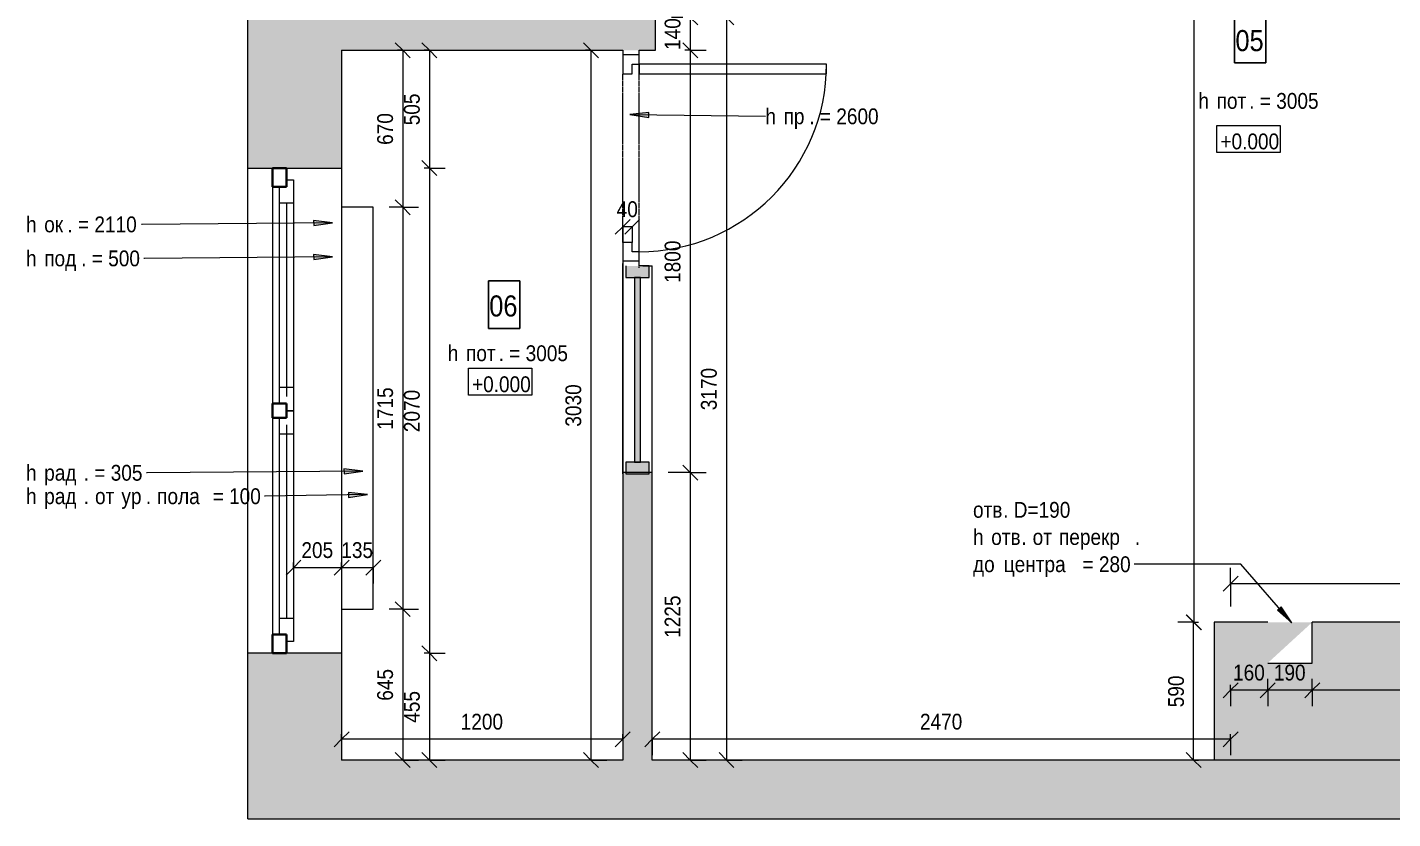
# Model space of a CAD drawing. Header units: millimetres. Extents: x 13896 to 30347, y -17371 to -9261.
# Drawn here: x 13896 to 19724, y -16510 to -13133 of the extents above; entities that cross this region are included whole.
import ezdxf

# ---------------------------------------------------------------- set-up
doc = ezdxf.new("R2010")
doc.units = ezdxf.units.MM
doc.linetypes.add('ADSK_Штрих_ш3 п1_5', pattern=[4.5, 3, -1.5])
for name, color, linetype, lineweight in [('_ Окна', 7, 'Continuous', 35), ('Аннотация', 7, 'Continuous', 9), ('Витраж', 7, 'Continuous', 20), ('Марки помещений', 7, 'Continuous', 18), ('Окна', 7, 'Continuous', 20), ('Панели витража', 7, 'Continuous', 20), ('Размеры', 7, 'Continuous', 9), ('Размеры-45', 7, 'Continuous', 9), ('Стены внутренние', 7, 'Continuous', 20), ('Узлы', 7, 'Continuous', 20)]:
    doc.layers.add(name, color=color, linetype=linetype, lineweight=lineweight)
doc.layers.add('Линии', color=94, linetype='Continuous', lineweight=9, true_color=0x00a600)
doc.styles.add('Century Gothic', font='GOTHIC.TTF', dxfattribs={"width": 0.9, "height": 67.5})
doc.styles.add('Century Gothic_1', font='GOTHIC.TTF', dxfattribs={"width": 0.9, "height": 90})
doc.dimstyles.new('GOT_1_5_округ_до_5', dxfattribs={"dimscale": 304.8, "dimtxt": 70.481358, "dimasz": 0.20876, "dimexe": 0.221457, "dimexo": 0.221457, "dimgap": 0.073819, "dimtad": 1, "dimdec": 0, "dimrnd": 5, "dimdsep": 46, "dimtxsty": 'Century Gothic', "dimblk1": 'OBLIQUE', "dimblk2": 'OBLIQUE', "dimsah": 1, "dimcen": 0.09, "dimazin": 0, "dimtfac": 1, "dimtdec": 4, "dimtix": 1, "dimtmove": 0, "dimatfit": 3, "dimfxl": 1, "dimtvp": 1, "dimtolj": 1, "dimtzin": 0, "dimarcsym": 2})

# ---------------------------------------------------------------- blocks, each defined once
blk = doc.blocks.new('Anschlag - Anschlag 24е-6168689-02_Обмерочный план')
at = {"layer": '_ Окна'}
for p, q in [((-1035, -95.6), (-1035, -35.6)), ((-1035, -35.6), (-955, -35.6)), ((-955, -35.6), (-955, -95.6)), ((-30, -35.6), (30, -35.6)), ((-30, -95.6), (-30, -35.6)), ((30, -35.6), (30, -95.6)), ((955, -95.6), (955, -35.6)), ((955, -35.6), (1035, -35.6)), ((1035, -35.6), (1035, -95.6)), ((-955, -95.6), (-1035, -95.6)), ((30, -95.6), (-30, -95.6)), ((1035, -95.6), (955, -95.6))]:
    blk.add_line(p, q, dxfattribs=at)
at = {"layer": '_ Окна', "lineweight": 9}
for p, q in [((-985, -5.6), (-885, -5.6)), ((-985, -35.6), (-985, -5.6)), ((-955, -35.6), (-985, -35.6)), ((-955, -65.6), (-955, -35.6)), ((-885, -5.6), (-885, -65.6)), ((-100, -5.6), (0, -5.6)), ((-100, -65.6), (-100, -5.6)), ((-30, -35.6), (-30, -65.6)), ((0, -35.6), (-30, -35.6)), ((0, -5.6), (100, -5.6)), ((0, -35.6), (0, -5.6)), ((0, -5.6), (0, -35.6)), ((30, -35.6), (0, -35.6)), ((30, -65.6), (30, -35.6)), ((100, -5.6), (100, -65.6)), ((885, -5.6), (985, -5.6)), ((885, -65.6), (885, -5.6)), ((955, -35.6), (955, -65.6)), ((985, -35.6), (955, -35.6)), ((985, -5.6), (985, -35.6)), ((-885, -65.6), (-955, -65.6)), ((-30, -65.6), (-100, -65.6)), ((100, -65.6), (30, -65.6)), ((955, -65.6), (885, -65.6))]:
    blk.add_line(p, q, dxfattribs=at)
at = {"layer": 'Окна', "lineweight": 9}
for p, q in [((-885, -5.6), (-100, -5.6)), ((100, -5.6), (885, -5.6)), ((-100, -65.6), (-885, -65.6)), ((885, -65.6), (100, -65.6))]:
    blk.add_line(p, q, dxfattribs=at)
at = {"layer": 'Окна'}
for p, q in [((-885, -35.6), (-60, -35.6)), ((60, -35.6), (885, -35.6)), ((-955, -95.6), (-30, -95.6)), ((30, -95.6), (955, -95.6))]:
    blk.add_line(p, q, dxfattribs=at)
blk = doc.blocks.new('Системная панель - ADSK_Cтеклопакет_25-5849865-02_Обмерочный план')
at = {"layer": 'Панели витража', "true_color": 0xc0c0c0}
blk.add_hatch(color=9, dxfattribs=at).paths.add_polyline_path([(394, -12.5), (394, 12.5), (-394, 12.5), (-394, -12.5)])
at = {"layer": 'Панели витража'}
for p, q in [((394, 12.5), (-394, 12.5)), ((-394, 12.5), (-394, -12.5)), ((394, -12.5), (394, 12.5)), ((-394, -12.5), (394, -12.5))]:
    blk.add_line(p, q, dxfattribs=at)
blk = doc.blocks.new('Прямоугольный импост - 50х100-5205200-02_Обмерочный план')
at = {"layer": 'Витраж', "true_color": 0xc0c0c0}
blk.add_hatch(color=9, dxfattribs=at).paths.add_polyline_path([(0, 50), (0, -50), (-50, -50), (-50, 50)])
at = {"layer": 'Витраж'}
for p, q in [((-50, 50), (0, 50)), ((-50, -50), (-50, 50)), ((0, 50), (0, -50)), ((0, -50), (-50, -50))]:
    blk.add_line(p, q, dxfattribs=at)
blk = doc.blocks.new('Прямоугольный импост - 50х100-5205208-02_Обмерочный план')
at = {"layer": 'Витраж', "true_color": 0xc0c0c0}
blk.add_hatch(color=9, dxfattribs=at).paths.add_polyline_path([(-50, -50), (0, -50), (0, 50), (-50, 50), (-50, -7)])
at = {"layer": 'Витраж'}
for p, q in [((0, 50), (-50, 50)), ((-50, 50), (-50, -50)), ((-50, -50), (0, -50)), ((0, -50), (0, -7))]:
    blk.add_line(p, q, dxfattribs=at)
blk = doc.blocks.new('Дверь_1Створка_ГОСТ23166-99 - Дверь балконная 3-5856516-02_Обмерочный план')
at = {"layer": 'Узлы'}
for p, q in [((-438.1, 545), (-438.1, -255)), ((-398.1, 545), (-438.1, 545)), ((-398.1, -255), (-398.1, 545)), ((-438.1, -255), (-498.1, -255)), ((-478.1, -255), (-478.1, -325)), ((-438.1, -285), (-438.1, -255)), ((-438.1, -255), (-398.1, -255)), ((-398.1, -285), (-438.1, -285)), ((-398.1, -325), (-398.1, -285)), ((361.9, -285), (321.9, -285)), ((321.9, -285), (321.9, -325)), ((421.9, -255), (361.9, -255)), ((361.9, -255), (361.9, -285)), ((401.9, -255), (401.9, -325)), ((-498.1, -325), (-398.1, -325)), ((321.9, -325), (421.9, -325))]:
    blk.add_line(p, q, dxfattribs=at)
blk.add_arc((-438.1, -255), 800, 360, 90, dxfattribs=at)
blk = doc.blocks.new('DIMBLOCK100-02_Обмерочный план')
at = {"layer": 'Размеры-45'}
for p, q in [((19032.5, -15507.3), (19032.5, -15439.8)), ((21088.8, -15507.3), (21088.8, -15484.8)), ((21088.8, -15507.3), (19032.5, -15507.3)), ((19032.5, -15507.3), (19032.5, -15604.6)), ((21088.8, -15507.3), (21088.8, -15574.8))]:
    blk.add_line(p, q, dxfattribs=at)
at = {"layer": 'Размеры-45', "lineweight": 18}
for p, q in [((19032.5, -15507.3), (19064.3, -15475.5)), ((21088.8, -15507.3), (21120.6, -15475.5)), ((19032.5, -15507.3), (19000.6, -15539.1)), ((21088.8, -15507.3), (21057, -15539.1))]:
    blk.add_line(p, q, dxfattribs=at)
at = {"layer": 'Размеры-45', "color": 0, "insert": (19968.9, -15398.3), "char_height": 67.5, "width": 220.17, "attachment_point": 1, "line_spacing_factor": 0.984502, "style": 'Century Gothic'}
blk.add_mtext('2055', dxfattribs=at)
blk = doc.blocks.new('_Oblique')
at = {"color": 0, "linetype": 'ByBlock', "lineweight": -2}
blk.add_line((-0.5, -0.5), (0.5, 0.5), dxfattribs=at)
blk = doc.blocks.new('DIMBLOCK101-02_Обмерочный план')
at = {"layer": 'Размеры-45'}
for p, q in [((18874.7, -15672.1), (18807.2, -15672.1)), ((18874.7, -16260.1), (18874.7, -15672.1)), ((18874.7, -15672.1), (18895, -15672.1)), ((18874.7, -16260.1), (18807.2, -16260.1)), ((18874.7, -16260.1), (18895, -16260.1))]:
    blk.add_line(p, q, dxfattribs=at)
at = {"layer": 'Размеры-45', "lineweight": 18}
for p, q in [((18874.7, -15672.1), (18842.9, -15640.3)), ((18874.7, -15672.1), (18906.5, -15704)), ((18874.7, -16260.1), (18842.9, -16228.3)), ((18874.7, -16260.1), (18906.5, -16292))]:
    blk.add_line(p, q, dxfattribs=at)
at = {"layer": 'Размеры-45', "color": 0, "insert": (18765.7, -16034.9), "char_height": 67.5, "width": 165.128, "attachment_point": 1, "rotation": 90, "line_spacing_factor": 0.984502, "style": 'Century Gothic'}
blk.add_mtext('590', dxfattribs=at)
blk = doc.blocks.new('DIMBLOCK102-02_Обмерочный план')
at = {"layer": 'Размеры-45', "lineweight": 18}
for p, q in [((16563.8, -16171.4), (16595.6, -16139.6)), ((19032.5, -16171.4), (19064.3, -16139.6)), ((16563.8, -16171.4), (16532, -16203.2)), ((19032.5, -16171.4), (19000.6, -16203.2))]:
    blk.add_line(p, q, dxfattribs=at)
at = {"layer": 'Размеры-45'}
for p, q in [((16563.8, -16171.4), (16563.8, -16148.9)), ((19032.5, -16171.4), (16563.8, -16171.4)), ((16563.8, -16171.4), (16563.8, -16238.9)), ((19032.5, -16171.4), (19032.5, -16148.9)), ((19032.5, -16171.4), (19032.5, -16238.9))]:
    blk.add_line(p, q, dxfattribs=at)
at = {"layer": 'Размеры-45', "color": 0, "insert": (17706.4, -16062.4), "char_height": 67.5, "width": 220.17, "attachment_point": 1, "line_spacing_factor": 0.984502, "style": 'Century Gothic'}
blk.add_mtext('2470', dxfattribs=at)
blk = doc.blocks.new('DIMBLOCK107-02_Обмерочный план')
at = {"layer": 'Размеры-45', "lineweight": 18}
for p, q in [((15237.8, -16171.4), (15269.6, -16139.6)), ((16437.8, -16171.4), (16469.6, -16139.6)), ((15237.8, -16171.4), (15206, -16203.2)), ((16437.8, -16171.4), (16406, -16203.2))]:
    blk.add_line(p, q, dxfattribs=at)
at = {"layer": 'Размеры-45'}
for p, q in [((15237.8, -16171.4), (15237.8, -16148.9)), ((16437.8, -16171.4), (15237.8, -16171.4)), ((15237.8, -16171.4), (15237.8, -16238.9)), ((16437.8, -16171.4), (16437.8, -16148.9)), ((16437.8, -16171.4), (16437.8, -16238.9))]:
    blk.add_line(p, q, dxfattribs=at)
at = {"layer": 'Размеры-45', "color": 0, "insert": (15746.1, -16062.4), "char_height": 67.5, "width": 220.17, "attachment_point": 1, "line_spacing_factor": 0.984502, "style": 'Century Gothic'}
blk.add_mtext('1200', dxfattribs=at)
blk = doc.blocks.new('DIMBLOCK125-02_Обмерочный план')
at = {"layer": 'Размеры-45', "lineweight": 18}
for p, q in [((15612.7, -13231.1), (15580.9, -13199.3)), ((15612.7, -13231.1), (15644.5, -13263)), ((15612.7, -13734.1), (15580.9, -13702.3)), ((15612.7, -13734.1), (15644.5, -13766))]:
    blk.add_line(p, q, dxfattribs=at)
at = {"layer": 'Размеры-45'}
for p, q in [((15612.7, -13231.1), (15590.2, -13231.1)), ((15612.7, -13231.1), (15612.7, -13734.1)), ((15612.7, -13231.1), (15680.2, -13231.1)), ((15612.7, -13734.1), (15590.2, -13734.1)), ((15612.7, -13734.1), (15680.2, -13734.1))]:
    blk.add_line(p, q, dxfattribs=at)
at = {"layer": 'Размеры-45', "color": 0, "insert": (15503.7, -13551.4), "char_height": 67.5, "width": 165.128, "attachment_point": 1, "rotation": 90, "line_spacing_factor": 0.984502, "style": 'Century Gothic'}
blk.add_mtext('505', dxfattribs=at)
blk = doc.blocks.new('DIMBLOCK126-02_Обмерочный план')
at = {"layer": 'Размеры-45', "lineweight": 18}
for p, q in [((15612.7, -13734.1), (15580.9, -13702.3)), ((15612.7, -13734.1), (15644.5, -13766)), ((15612.7, -15804.1), (15580.9, -15772.3)), ((15612.7, -15804.1), (15644.5, -15836))]:
    blk.add_line(p, q, dxfattribs=at)
at = {"layer": 'Размеры-45'}
for p, q in [((15612.7, -13734.1), (15590.2, -13734.1)), ((15612.7, -13734.1), (15612.7, -15804.1)), ((15612.7, -13734.1), (15680.2, -13734.1)), ((15612.7, -15804.1), (15590.2, -15804.1)), ((15612.7, -15804.1), (15680.2, -15804.1))]:
    blk.add_line(p, q, dxfattribs=at)
at = {"layer": 'Размеры-45', "color": 0, "insert": (15503.7, -14860.9), "char_height": 67.5, "width": 220.17, "attachment_point": 1, "rotation": 90, "line_spacing_factor": 0.984502, "style": 'Century Gothic'}
blk.add_mtext('2070', dxfattribs=at)
blk = doc.blocks.new('DIMBLOCK127-02_Обмерочный план')
at = {"layer": 'Размеры-45', "lineweight": 18}
for p, q in [((15612.7, -15804.1), (15580.9, -15772.3)), ((15612.7, -15804.1), (15644.5, -15836)), ((15612.7, -16260.1), (15580.9, -16228.3)), ((15612.7, -16260.1), (15644.5, -16292))]:
    blk.add_line(p, q, dxfattribs=at)
at = {"layer": 'Размеры-45'}
for p, q in [((15612.7, -15804.1), (15590.2, -15804.1)), ((15612.7, -15804.1), (15612.7, -16260.1)), ((15612.7, -15804.1), (15680.2, -15804.1)), ((15612.7, -16260.1), (15590.2, -16260.1)), ((15612.7, -16260.1), (15680.2, -16260.1))]:
    blk.add_line(p, q, dxfattribs=at)
at = {"layer": 'Размеры-45', "color": 0, "insert": (15503.7, -16100.9), "char_height": 67.5, "width": 165.128, "attachment_point": 1, "rotation": 90, "line_spacing_factor": 0.984502, "style": 'Century Gothic'}
blk.add_mtext('455', dxfattribs=at)
blk = doc.blocks.new('DIMBLOCK128-02_Обмерочный план')
at = {"layer": 'Размеры-45', "lineweight": 18}
for p, q in [((15498.6, -13231.1), (15466.8, -13199.3)), ((15498.6, -13231.1), (15530.4, -13263)), ((15498.6, -13901.1), (15466.8, -13869.3)), ((15498.6, -13901.1), (15530.4, -13933))]:
    blk.add_line(p, q, dxfattribs=at)
at = {"layer": 'Размеры-45'}
for p, q in [((15498.6, -13231.1), (15476.1, -13231.1)), ((15498.6, -13231.1), (15498.6, -13901.1)), ((15498.6, -13231.1), (15566.1, -13231.1)), ((15498.6, -13901.1), (15440.3, -13901.1)), ((15498.6, -13901.1), (15566.1, -13901.1))]:
    blk.add_line(p, q, dxfattribs=at)
at = {"layer": 'Размеры-45', "color": 0, "insert": (15389.6, -13634.9), "char_height": 67.5, "width": 165.128, "attachment_point": 1, "rotation": 90, "line_spacing_factor": 0.984502, "style": 'Century Gothic'}
blk.add_mtext('670', dxfattribs=at)
blk = doc.blocks.new('DIMBLOCK129-02_Обмерочный план')
at = {"layer": 'Размеры-45', "lineweight": 18}
for p, q in [((15498.6, -13901.1), (15466.8, -13869.3)), ((15498.6, -13901.1), (15530.4, -13933)), ((15498.6, -15616.1), (15466.8, -15584.3)), ((15498.6, -15616.1), (15530.4, -15648))]:
    blk.add_line(p, q, dxfattribs=at)
at = {"layer": 'Размеры-45'}
for p, q in [((15498.6, -13901.1), (15440.3, -13901.1)), ((15498.6, -13901.1), (15498.6, -15616.1)), ((15498.6, -13901.1), (15566.1, -13901.1)), ((15498.6, -15616.1), (15440.3, -15616.1)), ((15498.6, -15616.1), (15566.1, -15616.1))]:
    blk.add_line(p, q, dxfattribs=at)
at = {"layer": 'Размеры-45', "color": 0, "insert": (15389.6, -14850.4), "char_height": 67.5, "width": 220.17, "attachment_point": 1, "rotation": 90, "line_spacing_factor": 0.984502, "style": 'Century Gothic'}
blk.add_mtext('1715', dxfattribs=at)
blk = doc.blocks.new('DIMBLOCK130-02_Обмерочный план')
at = {"layer": 'Размеры-45'}
for p, q in [((15498.6, -15616.1), (15440.3, -15616.1)), ((15498.6, -15616.1), (15498.6, -16260.1)), ((15498.6, -15616.1), (15566.1, -15616.1)), ((15498.6, -16260.1), (15476.1, -16260.1)), ((15498.6, -16260.1), (15566.1, -16260.1))]:
    blk.add_line(p, q, dxfattribs=at)
at = {"layer": 'Размеры-45', "lineweight": 18}
for p, q in [((15498.6, -15616.1), (15466.8, -15584.3)), ((15498.6, -15616.1), (15530.4, -15648)), ((15498.6, -16260.1), (15466.8, -16228.3)), ((15498.6, -16260.1), (15530.4, -16292))]:
    blk.add_line(p, q, dxfattribs=at)
at = {"layer": 'Размеры-45', "color": 0, "insert": (15389.6, -16006.9), "char_height": 67.5, "width": 165.128, "attachment_point": 1, "rotation": 90, "line_spacing_factor": 0.984502, "style": 'Century Gothic'}
blk.add_mtext('645', dxfattribs=at)
blk = doc.blocks.new('DIMBLOCK131-02_Обмерочный план')
at = {"layer": 'Размеры-45', "lineweight": 18}
for p, q in [((16302, -13231.1), (16270.2, -13199.3)), ((16302, -13231.1), (16333.8, -13263)), ((16302, -16260.1), (16270.2, -16228.3)), ((16302, -16260.1), (16333.8, -16292))]:
    blk.add_line(p, q, dxfattribs=at)
at = {"layer": 'Размеры-45'}
for p, q in [((16302, -13231.1), (16279.5, -13231.1)), ((16302, -13231.1), (16302, -16260.1)), ((16302, -13231.1), (16369.5, -13231.1)), ((16302, -16260.1), (16279.5, -16260.1)), ((16302, -16260.1), (16369.5, -16260.1))]:
    blk.add_line(p, q, dxfattribs=at)
at = {"layer": 'Размеры-45', "color": 0, "insert": (16193, -14837.4), "char_height": 67.5, "width": 220.17, "attachment_point": 1, "rotation": 90, "line_spacing_factor": 0.984502, "style": 'Century Gothic'}
blk.add_mtext('3030', dxfattribs=at)
blk = doc.blocks.new('DIMBLOCK132-02_Обмерочный план')
at = {"layer": 'Размеры-45'}
for p, q in [((16880.5, -13091.1), (16645.3, -13091.1)), ((16880.5, -13091.1), (16880.5, -16260.1)), ((16880.5, -13091.1), (16948, -13091.1)), ((16880.5, -16260.1), (16858, -16260.1)), ((16880.5, -16260.1), (16948, -16260.1))]:
    blk.add_line(p, q, dxfattribs=at)
at = {"layer": 'Размеры-45', "lineweight": 18}
for p, q in [((16880.5, -13091.1), (16848.7, -13059.3)), ((16880.5, -13091.1), (16912.4, -13123)), ((16880.5, -16260.1), (16848.7, -16228.3)), ((16880.5, -16260.1), (16912.4, -16292))]:
    blk.add_line(p, q, dxfattribs=at)
at = {"layer": 'Размеры-45', "color": 0, "insert": (16771.5, -14767.4), "char_height": 67.5, "width": 220.17, "attachment_point": 1, "rotation": 90, "line_spacing_factor": 0.984502, "style": 'Century Gothic'}
blk.add_mtext('3170', dxfattribs=at)
blk = doc.blocks.new('DIMBLOCK134-02_Обмерочный план')
at = {"layer": 'Размеры-45', "lineweight": 18}
for p, q in [((18876, -9947.1), (18844.2, -9915.3)), ((18876, -9947.1), (18907.9, -9979)), ((18876, -15672.1), (18844.2, -15640.3)), ((18876, -15672.1), (18907.9, -15704))]:
    blk.add_line(p, q, dxfattribs=at)
at = {"layer": 'Размеры-45'}
for p, q in [((18876, -9947.1), (18853.5, -9947.1)), ((18876, -9947.1), (18876, -15672.1)), ((18876, -9947.1), (18943.5, -9947.1)), ((18876, -15672.1), (18808.5, -15672.1)), ((18876, -15672.1), (18895, -15672.1))]:
    blk.add_line(p, q, dxfattribs=at)
at = {"layer": 'Размеры-45', "color": 0, "insert": (18767, -12901.4), "char_height": 67.5, "width": 220.17, "attachment_point": 1, "rotation": 90, "line_spacing_factor": 0.984502, "style": 'Century Gothic'}
blk.add_mtext('5725', dxfattribs=at)
blk = doc.blocks.new('DIMBLOCK137-02_Обмерочный план')
at = {"layer": 'Размеры-45'}
for p, q in [((21088.8, -15962), (21088.8, -15739.6)), ((19380.8, -15962), (19380.8, -15913.6)), ((21088.8, -15962), (19380.8, -15962)), ((19380.8, -15962), (19380.8, -16029.5)), ((21088.8, -15962), (21088.8, -16029.5))]:
    blk.add_line(p, q, dxfattribs=at)
at = {"layer": 'Размеры-45', "lineweight": 18}
for p, q in [((19380.8, -15962), (19349, -15993.9)), ((19380.8, -15962), (19412.6, -15930.2)), ((21088.8, -15962), (21057, -15993.9)), ((21088.8, -15962), (21120.6, -15930.2))]:
    blk.add_line(p, q, dxfattribs=at)
at = {"layer": 'Размеры-45', "color": 0, "insert": (20143.1, -15853), "char_height": 67.5, "width": 220.17, "attachment_point": 1, "line_spacing_factor": 0.984502, "style": 'Century Gothic'}
blk.add_mtext('1710', dxfattribs=at)
blk = doc.blocks.new('DIMBLOCK138-02_Обмерочный план')
at = {"layer": 'Размеры-45', "lineweight": 18}
for p, q in [((19190.8, -15962), (19159, -15993.9)), ((19190.8, -15962), (19222.6, -15930.2)), ((19380.8, -15962), (19349, -15993.9)), ((19380.8, -15962), (19412.6, -15930.2))]:
    blk.add_line(p, q, dxfattribs=at)
at = {"layer": 'Размеры-45'}
for p, q in [((19190.8, -15962), (19190.8, -15913.6)), ((19380.8, -15962), (19190.8, -15962)), ((19190.8, -15962), (19190.8, -16029.5)), ((19380.8, -15962), (19380.8, -15913.6)), ((19380.8, -15962), (19380.8, -16029.5))]:
    blk.add_line(p, q, dxfattribs=at)
at = {"layer": 'Размеры-45', "color": 0, "insert": (19217, -15853), "char_height": 67.5, "width": 165.128, "attachment_point": 1, "line_spacing_factor": 0.984502, "style": 'Century Gothic'}
blk.add_mtext('190', dxfattribs=at)
blk = doc.blocks.new('DIMBLOCK139-02_Обмерочный план')
at = {"layer": 'Размеры-45', "lineweight": 18}
for p, q in [((19032.5, -15962), (19000.6, -15993.9)), ((19032.5, -15962), (19064.3, -15930.2)), ((19190.8, -15962), (19159, -15993.9)), ((19190.8, -15962), (19222.6, -15930.2))]:
    blk.add_line(p, q, dxfattribs=at)
at = {"layer": 'Размеры-45'}
for p, q in [((19032.5, -15962), (19032.5, -15939.5)), ((19190.8, -15962), (19032.5, -15962)), ((19032.5, -15962), (19032.5, -16029.5)), ((19190.8, -15962), (19190.8, -15913.6)), ((19190.8, -15962), (19190.8, -16029.5))]:
    blk.add_line(p, q, dxfattribs=at)
at = {"layer": 'Размеры-45', "color": 0, "insert": (19042.8, -15853), "char_height": 67.5, "width": 165.128, "attachment_point": 1, "line_spacing_factor": 0.984502, "style": 'Century Gothic'}
blk.add_mtext('160', dxfattribs=at)
blk = doc.blocks.new('DIMBLOCK149-02_Обмерочный план')
at = {"layer": 'Размеры-45', "lineweight": 18}
for p, q in [((15237.8, -15439.3), (15206, -15471.2)), ((15237.8, -15439.3), (15269.6, -15407.5)), ((15372.8, -15439.3), (15341, -15471.2)), ((15372.8, -15439.3), (15404.6, -15407.5))]:
    blk.add_line(p, q, dxfattribs=at)
at = {"layer": 'Размеры-45'}
for p, q in [((15237.8, -15439.3), (15237.8, -15416.8)), ((15372.8, -15439.3), (15237.8, -15439.3)), ((15237.8, -15439.3), (15237.8, -15506.8)), ((15372.8, -15439.3), (15372.8, -15416.8)), ((15372.8, -15439.3), (15372.8, -15506.8))]:
    blk.add_line(p, q, dxfattribs=at)
at = {"layer": 'Размеры-45', "color": 0, "insert": (15236.5, -15330.3), "char_height": 67.5, "width": 165.128, "attachment_point": 1, "line_spacing_factor": 0.984502, "style": 'Century Gothic'}
blk.add_mtext('135', dxfattribs=at)
blk = doc.blocks.new('DIMBLOCK150-02_Обмерочный план')
at = {"layer": 'Размеры-45', "lineweight": 18}
for p, q in [((15032.3, -15439.3), (15000.5, -15471.2)), ((15032.3, -15439.3), (15064.1, -15407.5)), ((15237.8, -15439.3), (15206, -15471.2)), ((15237.8, -15439.3), (15269.6, -15407.5))]:
    blk.add_line(p, q, dxfattribs=at)
at = {"layer": 'Размеры-45'}
for p, q in [((15032.3, -15439.3), (15032.3, -15416.8)), ((15237.8, -15439.3), (15032.3, -15439.3)), ((15032.3, -15439.3), (15032.3, -15506.8)), ((15237.8, -15439.3), (15237.8, -15416.8)), ((15237.8, -15439.3), (15237.8, -15506.8))]:
    blk.add_line(p, q, dxfattribs=at)
at = {"layer": 'Размеры-45', "color": 0, "insert": (15066.2, -15330.3), "char_height": 67.5, "width": 165.128, "attachment_point": 1, "line_spacing_factor": 0.984502, "style": 'Century Gothic'}
blk.add_mtext('205', dxfattribs=at)
blk = doc.blocks.new('DIMBLOCK153-02_Обмерочный план')
at = {"layer": 'Размеры-45'}
for p, q in [((16725.7, -13091.1), (16645.3, -13091.1)), ((16725.7, -13091.1), (16725.7, -13231.1)), ((16725.7, -13091.1), (16793.2, -13091.1)), ((16725.7, -13231.1), (16703.2, -13231.1)), ((16725.7, -13231.1), (16793.2, -13231.1))]:
    blk.add_line(p, q, dxfattribs=at)
at = {"layer": 'Размеры-45', "lineweight": 18}
for p, q in [((16725.7, -13091.1), (16693.9, -13059.3)), ((16725.7, -13091.1), (16757.6, -13123)), ((16725.7, -13231.1), (16693.9, -13199.3)), ((16725.7, -13231.1), (16757.6, -13263))]:
    blk.add_line(p, q, dxfattribs=at)
at = {"layer": 'Размеры-45', "color": 0, "insert": (16616.7, -13229.9), "char_height": 67.5, "width": 165.128, "attachment_point": 1, "rotation": 90, "line_spacing_factor": 0.984502, "style": 'Century Gothic'}
blk.add_mtext('140', dxfattribs=at)
blk = doc.blocks.new('DIMBLOCK154-02_Обмерочный план')
at = {"layer": 'Размеры-45', "lineweight": 18}
for p, q in [((16725.7, -13231.1), (16693.9, -13199.3)), ((16725.7, -13231.1), (16757.6, -13263)), ((16725.7, -15033.1), (16693.9, -15001.3)), ((16725.7, -15033.1), (16757.6, -15065))]:
    blk.add_line(p, q, dxfattribs=at)
at = {"layer": 'Размеры-45'}
for p, q in [((16725.7, -13231.1), (16703.2, -13231.1)), ((16725.7, -13231.1), (16725.7, -15033.1)), ((16725.7, -13231.1), (16793.2, -13231.1)), ((16725.7, -15033.1), (16631.3, -15033.1)), ((16725.7, -15033.1), (16793.2, -15033.1))]:
    blk.add_line(p, q, dxfattribs=at)
at = {"layer": 'Размеры-45', "color": 0, "insert": (16616.7, -14223.9), "char_height": 67.5, "width": 220.17, "attachment_point": 1, "rotation": 90, "line_spacing_factor": 0.984502, "style": 'Century Gothic'}
blk.add_mtext('1800', dxfattribs=at)
blk = doc.blocks.new('DIMBLOCK155-02_Обмерочный план')
at = {"layer": 'Размеры-45'}
for p, q in [((16725.7, -15033.1), (16631.3, -15033.1)), ((16725.7, -15033.1), (16725.7, -16260.1)), ((16725.7, -15033.1), (16793.2, -15033.1)), ((16725.7, -16260.1), (16703.2, -16260.1)), ((16725.7, -16260.1), (16793.2, -16260.1))]:
    blk.add_line(p, q, dxfattribs=at)
at = {"layer": 'Размеры-45', "lineweight": 18}
for p, q in [((16725.7, -15033.1), (16693.9, -15001.3)), ((16725.7, -15033.1), (16757.6, -15065)), ((16725.7, -16260.1), (16693.9, -16228.3)), ((16725.7, -16260.1), (16757.6, -16292))]:
    blk.add_line(p, q, dxfattribs=at)
at = {"layer": 'Размеры-45', "color": 0, "insert": (16616.7, -15738.4), "char_height": 67.5, "width": 220.17, "attachment_point": 1, "rotation": 90, "line_spacing_factor": 0.984502, "style": 'Century Gothic'}
blk.add_mtext('1225', dxfattribs=at)
blk = doc.blocks.new('DIMBLOCK156-02_Обмерочный план')
at = {"layer": 'Размеры-45', "lineweight": 18}
for p, q in [((16437.8, -13984.6), (16406, -14016.5)), ((16437.8, -13984.6), (16469.6, -13952.8)), ((16477.8, -13984.6), (16446, -14016.5)), ((16477.8, -13984.6), (16509.6, -13952.8))]:
    blk.add_line(p, q, dxfattribs=at)
at = {"layer": 'Размеры-45'}
for p, q in [((16437.8, -13984.6), (16437.8, -13983.6)), ((16477.8, -13984.6), (16437.8, -13984.6)), ((16437.8, -13984.6), (16437.8, -14052.1)), ((16477.8, -13984.6), (16477.8, -13983.6)), ((16477.8, -13984.6), (16477.8, -14052.1))]:
    blk.add_line(p, q, dxfattribs=at)
at = {"layer": 'Размеры-45', "color": 0, "insert": (16411.9, -13875.6), "char_height": 67.5, "width": 110.085, "attachment_point": 1, "line_spacing_factor": 0.984502, "style": 'Century Gothic'}
blk.add_mtext('40', dxfattribs=at)
blk = doc.blocks.new('Марка_Помещение_Номер - Номер-4743664-02_Обмерочный план')
at = {"layer": 'Марки помещений'}
for p, q in [((-1.48, 2.76), (-1.48, 7.26)), ((-1.48, 7.26), (1.49, 7.26)), ((1.49, 7.26), (-1.48, 7.26)), ((-1.48, 7.26), (-1.48, 2.76)), ((1.49, 7.26), (1.49, 2.76)), ((1.49, 2.76), (1.49, 7.26)), ((1.49, 2.76), (-1.48, 2.76)), ((-1.48, 2.76), (1.49, 2.76))]:
    blk.add_line(p, q, dxfattribs=at)

msp = doc.modelspace()

# ---------------------------------------------------------------- hatches: boundary and pattern name
at = {"layer": 'Аннотация'}
for points in [[(16468.5, -13505.9), (16549.4, -13517.6), (16549.7, -13496.3)], [(15199.6, -13967.1), (15118.5, -13957.1), (15118.7, -13978.5)], [(15199.6, -14112.1), (15118.5, -14102.2), (15118.7, -14123.5)], [(15328.9, -15027), (15247.8, -15017), (15248, -15038.3)], [(15348.2, -15127), (15267.1, -15117.7), (15267.4, -15139)], [(19293.1, -15674.9), (19248.1, -15606.8), (19231.9, -15620.7)]]:
    msp.add_hatch(color=256, dxfattribs=at).paths.add_polyline_path(points)
at = {"layer": 'Стены внутренние', "true_color": 0xc0c0c0}
h = msp.add_hatch(color=9, dxfattribs=at)
h.paths.add_polyline_path([(15237.8, -16260.1), (15237.8, -15804.1), (14837.8, -15804.1), (14837.8, -16260.1), (15002.3, -16260.1)])
h.paths.add_polyline_path([(15237.8, -13734.1), (15237.8, -12516.1), (14837.8, -12516.1), (14837.8, -13734.1), (15002.3, -13734.1)])
h.paths.add_polyline_path([(15237.8, -10422.1), (15237.8, -9527.1), (14837.8, -9527.1), (14837.8, -10422.1), (15003.4, -10422.1)])
for points in [[(16437.8, -13231.1), (16577.8, -13231.1), (16577.8, -13091.1), (15237.8, -13091.1), (15237.8, -13231.1)], [(16563.8, -16260.1), (16563.8, -15033.1), (16437.8, -15033.1), (16437.8, -16260.1)], [(21088.8, -16260.1), (21262, -16260.1), (21262, -15672.1), (21256.8, -15672.1), (21256.8, -15720.1), (21088.8, -15720.1), (21088.8, -15672.1), (19380.8, -15672.1), (19380.8, -15846.1), (19190.8, -15846.1), (19190.8, -15672.1), (18962.5, -15672.1), (18962.5, -16260.1), (19380.8, -16260.1)], [(18818.8, -16510.1), (18818.8, -16260.1), (14837.8, -16260.1), (14837.8, -16510.1), (17122.2, -16510.1)], [(21118.8, -16510.1), (21118.8, -16260.1), (18818.8, -16260.1), (18818.8, -16510.1)]]:
    msp.add_hatch(color=9, dxfattribs=at).paths.add_polyline_path(points)
at = {"layer": 'Узлы', "true_color": 0x7e7e7e}
h = msp.add_hatch(color=8, dxfattribs=at)
h.paths.add_polyline_path([(24786.8, -15945.1), (24946.8, -15705.1), (24786.8, -15705.1)])
h.paths.add_polyline_path([(19190.8, -15846.1), (19380.8, -15672.1), (19190.8, -15672.1)])
h.paths.add_polyline_path([(21088.8, -15720.1), (21256.8, -15520.1), (21088.8, -15520.1)])

# ---------------------------------------------------------------- linework, layer by layer
at = {"layer": 'Аннотация'}
for p, q in [((16549.7, -13496.3), (16468.5, -13505.9)), ((16468.5, -13505.9), (16549.4, -13517.6)), ((16468.5, -13505.9), (17046.6, -13513.1)), ((16549.4, -13517.6), (16549.7, -13496.3)), ((14386.3, -13974.3), (14383.5, -13974.3)), ((15199.6, -13967.1), (14386.3, -13974.3)), ((15199.6, -13967.1), (15118.5, -13957.1)), ((15118.5, -13957.1), (15118.7, -13978.5)), ((15118.7, -13978.5), (15199.6, -13967.1)), ((15199.6, -14112.1), (15118.5, -14102.2)), ((15118.5, -14102.2), (15118.7, -14123.5)), ((14396.8, -14119.3), (14394.2, -14119.3)), ((15199.6, -14112.1), (14396.8, -14119.3)), ((15118.7, -14123.5), (15199.6, -14112.1)), ((14407.8, -15034.2), (14404.9, -15034.2)), ((15328.9, -15027), (14407.8, -15034.2)), ((15328.9, -15027), (15247.8, -15017)), ((15247.8, -15017), (15248, -15038.3)), ((15248, -15038.3), (15328.9, -15027)), ((14911.2, -15134.2), (14908.6, -15134.2)), ((15348.2, -15127), (14911.2, -15134.2)), ((15348.2, -15127), (15267.1, -15117.7)), ((15267.1, -15117.7), (15267.4, -15139)), ((15267.4, -15139), (15348.2, -15127)), ((19075.7, -15424.4), (18621.4, -15424.4)), ((19293.1, -15674.9), (19075.7, -15424.4)), ((19248.1, -15606.8), (19231.9, -15620.7)), ((19293.1, -15674.9), (19248.1, -15606.8)), ((19231.9, -15620.7), (19293.1, -15674.9))]:
    msp.add_line(p, q, dxfattribs=at)
at = {"layer": 'Линии', "color": 7, "linetype": 'ADSK_Штрих_ш3 п1_5'}
for p, q in [((16507.8, -14159.1), (16507.8, -13239.1)), ((16437.8, -14051.1), (16437.8, -13331.1)), ((15237.8, -15616.1), (15237.8, -16260.1))]:
    msp.add_line(p, q, dxfattribs=at)
at = {"layer": 'Линии', "color": 7}
for p, q in [((18973.9, -13551.9), (19243.9, -13551.9)), ((18973.9, -13666.9), (18973.9, -13551.9)), ((19243.9, -13551.9), (19243.9, -13666.9)), ((19243.9, -13666.9), (18973.9, -13666.9)), ((15779.3, -14588), (16049.3, -14588)), ((15779.3, -14703), (15779.3, -14588)), ((16049.3, -14588), (16049.3, -14703)), ((16049.3, -14703), (15779.3, -14703))]:
    msp.add_line(p, q, dxfattribs=at)
at = {"layer": 'Линии', "color": 7, "lineweight": 20}
for p, q in [((15372.8, -13901.1), (15237.8, -13901.1)), ((15372.8, -15616.1), (15372.8, -13901.1)), ((16437.8, -15039.1), (16437.8, -14141.8)), ((16563.8, -14153.1), (16523.8, -14153.1)), ((16563.8, -15033.1), (16563.8, -14153.1)), ((15237.8, -15616.1), (15372.8, -15616.1)), ((19380.8, -15846.1), (19380.8, -15672.1)), ((19190.8, -15846.1), (19380.8, -15846.1))]:
    msp.add_line(p, q, dxfattribs=at)
at = {"layer": 'Стены внутренние'}
for p, q in [((14837.8, -16510.1), (14837.8, -9527.1)), ((16577.8, -13231.1), (16577.8, -13091.1)), ((15237.8, -13231.1), (15237.8, -16260.1)), ((15237.8, -13231.1), (16437.8, -13231.1)), ((16507.8, -13231.1), (16577.8, -13231.1)), ((14837.8, -13734.1), (14942.3, -13734.1)), ((15002.3, -13734.1), (15237.8, -13734.1)), ((16437.8, -14151.1), (16437.8, -16260.1)), ((16550.8, -14151.1), (16563.8, -14151.1)), ((16563.8, -16260.1), (16563.8, -14151.1)), ((16563.8, -15033.1), (16437.8, -15033.1)), ((19190.8, -15672.1), (18962.5, -15672.1)), ((18962.5, -15672.1), (18962.5, -16260.1)), ((21088.8, -15672.1), (19380.8, -15672.1)), ((14942.3, -15804.1), (14837.8, -15804.1)), ((15237.8, -15804.1), (15002.3, -15804.1)), ((16437.8, -16260.1), (15237.8, -16260.1)), ((22309.5, -16260.1), (16563.8, -16260.1)), ((14837.8, -16510.1), (22999.3, -16510.1))]:
    msp.add_line(p, q, dxfattribs=at)

# ---------------------------------------------------------------- block references
at = {"layer": 'Витраж', "rotation": 89.99999999999991}
msp.add_blockref('Прямоугольный импост - 50х100-5205208-02_Обмерочный план', (16500.8, -14151.1), dxfattribs=at)
at = {"layer": 'Витраж', "extrusion": (0, 0, -1), "rotation": 270.0000000000001}
msp.add_blockref('Прямоугольный импост - 50х100-5205200-02_Обмерочный план', (-16500.8, -15039.1), dxfattribs=at)
at = {"layer": 'Марки помещений', "xscale": 44.99999999999998, "yscale": 44.99999999999998, "zscale": 44.99999999999998}
for p in [(19115.8, -13409.7), (15930.8, -14542)]:
    msp.add_blockref('Марка_Помещение_Номер - Номер-4743664-02_Обмерочный план', p, dxfattribs=at)
at = {"layer": 'Окна'}
for name, p, rotation in [('Дверь_1Створка_ГОСТ23166-99 - Дверь балконная 3-5856516-02_Обмерочный план', (16762.8, -13729.2), 269.9999999999999), ('Anschlag - Anschlag 24е-6168689-02_Обмерочный план', (15037.8, -14769.1), 269.9999999999998)]:
    msp.add_blockref(name, p, dxfattribs=dict(at, rotation=rotation))
at = {"layer": 'Панели витража', "rotation": 269.9999999999999}
msp.add_blockref('Системная панель - ADSK_Cтеклопакет_25-5849865-02_Обмерочный план', (16500.8, -14595.1), dxfattribs=at)

# ---------------------------------------------------------------- texts
at = {"layer": 'Аннотация', "char_height": 67.5, "attachment_point": 1, "style": 'Century Gothic'}
for s, insert, width in [('h ', (18895, -13413.5), 94.158), ('пот', (18972.7, -13413.5), 168.835), ('. = 3005', (19112, -13413.5), 383.126), ('h ', (17046.6, -13479.4), 94.158), ('пр', (17124.3, -13479.4), 133.12), ('. = 2600', (17234.1, -13479.4), 383.126), ('+0.000', (18988.9, -13586.4), 327.93), ('h ', (13890.6, -13940.5), 94.158), ('ок', (13968.3, -13940.5), 120.133), ('. = 2110', (14067.4, -13940.5), 383.126), ('h ', (13890.6, -14085.5), 94.158), ('под', (13968.3, -14085.5), 191.563), ('. = 500', (14126.3, -14085.5), 324.683), ('h ', (15691.1, -14490.3), 94.158), ('пот', (15768.8, -14490.3), 168.835), ('. = 3005', (15908.1, -14490.3), 383.126), ('+0.000', (15794.4, -14622.6), 327.93), ('h ', (13890.6, -15000.4), 94.158), ('рад', (13968.3, -15000.4), 204.551), ('. = 305', (14137, -15000.4), 324.683), ('h ', (13890.6, -15100.4), 94.158), ('рад', (13968.3, -15100.4), 204.551), ('от', (14185.2, -15100.4), 107.146), ('\\fCentury Gothic|b0|i0|c204|p34|;\\W.9; ', (14273.7, -15100.4), 29.222), ('ур', (14297.8, -15100.4), 126.627), ('пола', (14450.5, -15100.4), 259.747), (' = 100', (14664.8, -15100.4), 295.462), ('. ', (14137, -15100.4), 58.443), ('. ', (14402.2, -15100.4), 58.443), ('отв', (17932.9, -15158.5), 155.848), ('. D=190', (18061.5, -15158.5), 373.386), ('h ', (17932.9, -15274.5), 94.158), ('отв', (18010.6, -15274.5), 155.848), ('от', (18187.4, -15274.5), 107.146), ('\\fCentury Gothic|b0|i0|c204|p34|;\\W.9; ', (18275.8, -15274.5), 29.222), ('перекр', (18299.9, -15274.5), 392.867), ('. ', (18139.2, -15274.5), 58.443), ('\\fCentury Gothic|b0|i0|c204|p34|;\\W.9;.', (18624.1, -15274.5), 29.222), ('до', (17932.9, -15390.6), 129.873), ('\\fCentury Gothic|b0|i0|c204|p34|;\\W.9; ', (18040.1, -15390.6), 29.222), ('центра', (18064.2, -15390.6), 379.88), (' = 280', (18377.6, -15390.6), 295.462)]:
    msp.add_mtext(s, dxfattribs=dict(at, insert=insert, width=width))
at = {"layer": 'Марки помещений', "lineweight": 9, "char_height": 90, "width": 155.848, "attachment_point": 1, "style": 'Century Gothic_1'}
for s, insert in [('05', (19053, -13145)), ('06', (15868, -14277.3))]:
    msp.add_mtext(s, dxfattribs=dict(at, insert=insert))

# ---------------------------------------------------------------- dimensions: what is measured, and where the dimension line sits
at = {"layer": 'Размеры'}
for base, p1, p2, angle, override, picture, middle in [((18876, -15672.1), (18921, -9947.1), (18962.5, -15672.1), 90, {"dimpost": '<>', "dimfxl": 5725.149798}, 'DIMBLOCK134-02_Обмерочный план', (18818.1, -12809.6)), ((16880.5, -16260.1), (16577.8, -13091.1), (16925.5, -16260.1), 90, {"dimpost": '<>', "dimfxl": 3188.019875}, 'DIMBLOCK132-02_Обмерочный план', (16822.6, -14675.6)), ((16725.7, -13231.1), (16577.8, -13091.1), (16770.7, -13231.1), 90, {"dimpost": '<>', "dimfxl": 238.367118}, 'DIMBLOCK153-02_Обмерочный план', (16667.8, -13161.1)), ((15498.6, -13901.1), (15543.6, -13231.1), (15372.8, -13901.1), 90, {"dimpost": '<>', "dimfxl": 691.416274}, 'DIMBLOCK128-02_Обмерочный план', (15440.6, -13566.1)), ((15612.7, -13734.1), (15657.7, -13231.1), (15657.7, -13734.1), 90, {"dimpost": '<>', "dimfxl": 503}, 'DIMBLOCK125-02_Обмерочный план', (15554.8, -13482.6)), ((16302, -16260.1), (16347, -13231.1), (16347, -16260.1), 90, {"dimpost": '<>', "dimfxl": 3029}, 'DIMBLOCK131-02_Обмерочный план', (16244, -14745.6)), ((16725.7, -15033.1), (16770.7, -13231.1), (16563.8, -15033.1), 90, {"dimpost": '<>', "dimfxl": 1813.84142}, 'DIMBLOCK154-02_Обмерочный план', (16667.8, -14132.1)), ((15612.7, -15804.1), (15657.7, -13734.1), (15657.7, -15804.1), 90, {"dimpost": '<>', "dimfxl": 2070}, 'DIMBLOCK126-02_Обмерочный план', (15554.8, -14769.1)), ((15498.6, -15616.1), (15372.8, -13901.1), (15372.8, -15616.1), 90, {"dimpost": '<>', "dimfxl": 1715}, 'DIMBLOCK129-02_Обмерочный план', (15441.5, -14758.6)), ((16725.7, -16260.1), (16563.8, -15033.1), (16770.7, -16260.1), 90, {"dimpost": '<>', "dimfxl": 1244.325399}, 'DIMBLOCK155-02_Обмерочный план', (16667.8, -15646.6)), ((19032.5, -15507.3), (21088.8, -15552.3), (19032.5, -15672.1), 0, {"dimpost": '<>', "dimfxl": 2059.851104}, 'DIMBLOCK100-02_Обмерочный план', (20060.6, -15449.4)), ((15498.6, -16260.1), (15372.8, -15616.1), (15543.6, -16260.1), 90, {"dimpost": '<>', "dimfxl": 666.252553}, 'DIMBLOCK130-02_Обмерочный план', (15440.6, -15938.1)), ((18874.7, -15672.1), (18962.5, -16260.1), (18962.5, -15672.1), 90, {"dimpost": '<>', "dimfxl": 588}, 'DIMBLOCK101-02_Обмерочный план', (18816.7, -15966.1)), ((19380.8, -15962), (21088.8, -15672.1), (19380.8, -15846.1), 0, {"dimpost": '<>', "dimfxl": 1716.840121}, 'DIMBLOCK137-02_Обмерочный план', (20234.8, -15904.1)), ((15612.7, -16260.1), (15657.7, -15804.1), (15657.7, -16260.1), 90, {"dimpost": '<>', "dimfxl": 456}, 'DIMBLOCK127-02_Обмерочный план', (15554.8, -16032.1)), ((15237.8, -16171.4), (16437.8, -16216.4), (15237.8, -16216.4), 0, {"dimpost": '<>', "dimfxl": 1200}, 'DIMBLOCK107-02_Обмерочный план', (15837.8, -16113.4)), ((16563.8, -16171.4), (19032.5, -16216.4), (16563.8, -16216.4), 0, {"dimpost": '<>', "dimfxl": 2468.637839}, 'DIMBLOCK102-02_Обмерочный план', (17798.1, -16113.4))]:
    dim = msp.add_linear_dim(base=base, p1=p1, p2=p2, angle=angle, dimstyle='GOT_1_5_округ_до_5', override=override, dxfattribs=at)
    dim.commit()
    dim.dimension.update_dxf_attribs({"geometry": picture, "text_midpoint": middle})
for base, p1, p2, override, picture, middle in [((16437.8, -13984.6), (16477.8, -14051.1), (16437.8, -14051.1), {"dimpost": '<>', "dimfxl": 40}, 'DIMBLOCK156-02_Обмерочный план', (16457.8, -13926.7)), ((15032.267, -15439.3419), (15237.8173, -15484.3351), (15032.267, -15484.3351), {"dimpost": '<>', "dimfxl": 205.550361}, 'DIMBLOCK150-02_Обмерочный план', (15135.0421, -15381.3941)), ((15237.8, -15439.3), (15372.8, -15484.3), (15237.8, -15484.3), {"dimpost": '<>', "dimfxl": 135}, 'DIMBLOCK149-02_Обмерочный план', (15305.3, -15381.4)), ((19032.5, -15962), (19190.8, -15846.1), (19032.5, -16007), {"dimpost": '<>', "dimfxl": 225.761927}, 'DIMBLOCK139-02_Обмерочный план', (19111.6, -15904.1)), ((19190.8, -15962), (19380.8, -15846.1), (19190.8, -15846.1), {"dimpost": '<>', "dimfxl": 190}, 'DIMBLOCK138-02_Обмерочный план', (19285.8, -15904.1))]:
    dim = msp.add_linear_dim(base=base, p1=p1, p2=p2, dimstyle='GOT_1_5_округ_до_5', override=override, dxfattribs=at)
    dim.commit()
    dim.dimension.update_dxf_attribs({"geometry": picture, "text_midpoint": middle})

doc.saveas('drawing.dxf')
